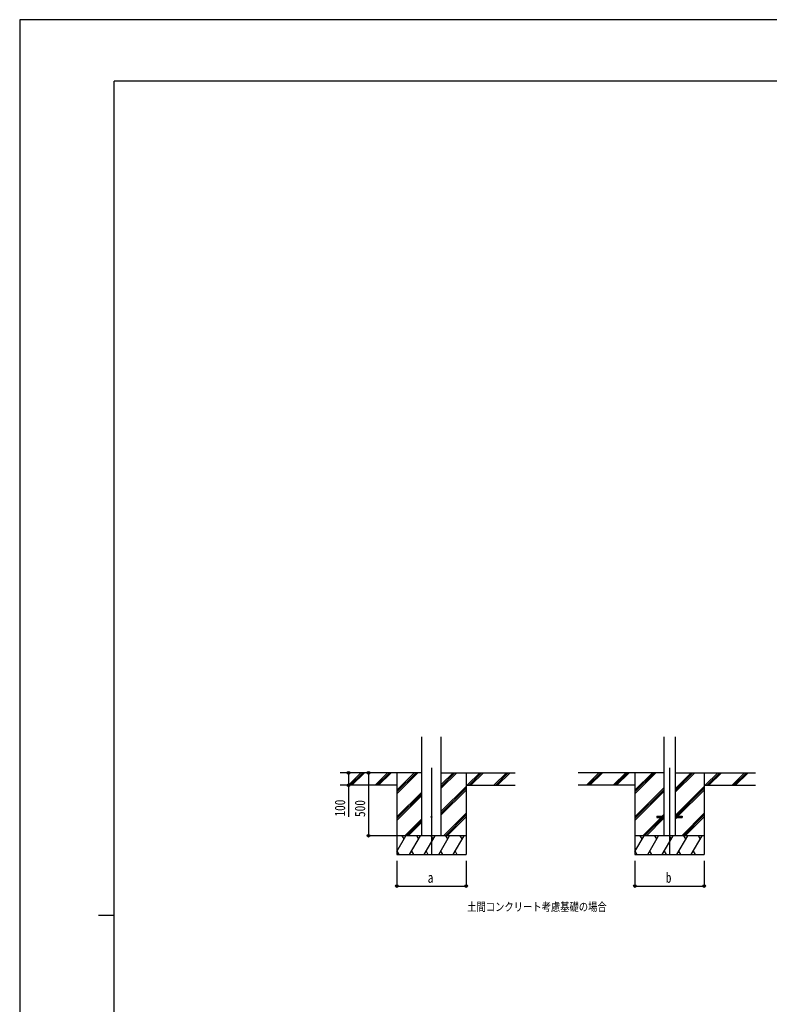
# Model space of a CAD drawing. Units: millimetres, scale not verified. Extents: x -10512 to 10512, y -7425 to 7425.
# Drawn here: x -10512 to -4557, y -396 to 7425 of the extents above; entities that cross this region are included whole.
import ezdxf
from ezdxf.enums import TextEntityAlignment as Align

# ---------------------------------------------------------------- set-up
doc = ezdxf.new("R2010")
doc.units = ezdxf.units.MM
doc.header["$LTSCALE"] = 30
for name, color, linetype in [('0-2_USER1', 3, 'Continuous'), ('0-3_YKK_12', 2, 'Continuous'), ('0-4_YKK_13', 4, 'Continuous'), ('0-5_YKK_A1', 4, 'Continuous'), ('0-6_YKK_D', 6, 'Continuous'), ('0-7_YKK_ZWAK', 7, 'Continuous')]:
    doc.layers.add(name, color=color, linetype=linetype)
doc.styles.add('ＭＳ ゴシック', font='')
doc.styles.get('ＭＳ ゴシック').set_extended_font_data('MS Gothic')

msp = doc.modelspace()

# ---------------------------------------------------------------- linework, layer by layer
at = {"layer": '0-3_YKK_12'}
for p, q in [((-7241.08, 1481.61), (-7241.08, 788.29)), ((-5349.51, 1481.61), (-5349.51, 788.29))]:
    msp.add_line(p, q, dxfattribs=at)
at = {"layer": '0-4_YKK_13'}
for p, q in [((-5449.51, 1097.87), (-5449.51, 1088.87)), ((-5449.51, 1097.87), (-5394.71, 1097.87)), ((-5304.31, 1097.87), (-5249.51, 1097.87)), ((-5249.51, 1097.87), (-5249.51, 1088.87)), ((-5449.51, 1088.87), (-5394.71, 1088.87)), ((-5304.31, 1088.87), (-5249.51, 1088.87))]:
    msp.add_line(p, q, dxfattribs=at)
msp.add_circle((-7241.08, 1093.37), 5, dxfattribs=at)
at = {"layer": '0-5_YKK_A1'}
for p, q in [((-7318.83, 943.37), (-7318.83, 1728.72)), ((-7163.33, 943.37), (-7163.33, 1728.72)), ((-5394.71, 1728.72), (-5394.71, 943.37)), ((-5304.31, 1728.72), (-5304.31, 943.37)), ((-7318.83, 1443.37), (-7967.03, 1443.37)), ((-7900.35, 1344.78), (-7801.75, 1443.37)), ((-7887.61, 1343.37), (-7787.61, 1443.37)), ((-7873.47, 1343.37), (-7773.47, 1443.37)), ((-7688.22, 1344.78), (-7589.62, 1443.37)), ((-7675.48, 1343.37), (-7575.48, 1443.37)), ((-7661.33, 1343.37), (-7561.33, 1443.37)), ((-7516.08, 1443.37), (-7516.08, 793.37)), ((-7516.08, 1276.49), (-7349.2, 1443.37)), ((-7516.08, 1290.63), (-7363.34, 1443.37)), ((-7516.08, 1304.78), (-7377.49, 1443.37)), ((-7163.33, 1320.87), (-7040.83, 1443.37)), ((-7163.33, 1335.02), (-7054.98, 1443.37)), ((-7163.33, 1349.16), (-7069.12, 1443.37)), ((-7163.33, 1443.37), (-6575.46, 1443.37)), ((-6966.08, 1443.37), (-6966.08, 793.37)), ((-6956.99, 1343.37), (-6856.99, 1443.37)), ((-6942.85, 1343.37), (-6842.84, 1443.37)), ((-6928.7, 1343.37), (-6828.7, 1443.37)), ((-6744.85, 1343.37), (-6644.85, 1443.37)), ((-6730.71, 1343.37), (-6630.71, 1443.37)), ((-6716.57, 1343.37), (-6616.57, 1443.37)), ((-5394.71, 1443.37), (-6075.46, 1443.37)), ((-6008.78, 1344.78), (-5910.18, 1443.37)), ((-5996.04, 1343.37), (-5896.04, 1443.37)), ((-5981.9, 1343.37), (-5881.9, 1443.37)), ((-5796.65, 1344.78), (-5698.05, 1443.37)), ((-5783.91, 1343.37), (-5683.91, 1443.37)), ((-5769.76, 1343.37), (-5669.76, 1443.37)), ((-5624.51, 1443.37), (-5624.51, 793.37)), ((-5624.51, 1276.49), (-5457.63, 1443.37)), ((-5624.51, 1290.63), (-5471.77, 1443.37)), ((-5624.51, 1304.78), (-5485.92, 1443.37)), ((-5304.31, 1288.32), (-5149.26, 1443.37)), ((-5304.31, 1302.47), (-5163.41, 1443.37)), ((-5304.31, 1316.61), (-5177.55, 1443.37)), ((-5304.31, 1443.37), (-4666.31, 1443.37)), ((-5074.51, 1443.37), (-5074.51, 793.37)), ((-5065.42, 1343.37), (-4965.42, 1443.37)), ((-5051.27, 1343.37), (-4951.27, 1443.37)), ((-5037.13, 1343.37), (-4937.13, 1443.37)), ((-4853.28, 1343.37), (-4753.28, 1443.37)), ((-4839.14, 1343.37), (-4739.14, 1443.37)), ((-4825, 1343.37), (-4725, 1443.37)), ((-7516.08, 1343.37), (-7967.03, 1343.37)), ((-7163.33, 1137.03), (-6966.08, 1334.28)), ((-6966.08, 1343.37), (-6575.46, 1343.37)), ((-5624.51, 1343.37), (-6075.46, 1343.37)), ((-5304.31, 1104.48), (-5074.51, 1334.28)), ((-5074.51, 1343.37), (-4666.31, 1343.37)), ((-7516.08, 1092.65), (-7318.83, 1289.89)), ((-7516.08, 1078.5), (-7318.83, 1275.75)), ((-7516.08, 1064.36), (-7318.83, 1261.61)), ((-7163.33, 1122.89), (-6966.08, 1320.13)), ((-7163.33, 1108.74), (-6966.08, 1305.99)), ((-5624.51, 1092.65), (-5394.71, 1322.44)), ((-5624.51, 1078.5), (-5394.71, 1308.3)), ((-5624.51, 1064.36), (-5394.71, 1294.16)), ((-5296.78, 1097.87), (-5074.51, 1320.13)), ((-5282.63, 1097.87), (-5074.51, 1305.99)), ((-7144.86, 943.37), (-6966.08, 1122.15)), ((-7130.72, 943.37), (-6966.08, 1108)), ((-5407.15, 1097.87), (-5394.71, 1110.31)), ((-5253.29, 943.37), (-5074.51, 1122.15)), ((-5239.15, 943.37), (-5074.51, 1108)), ((-7453.23, 943.37), (-7318.83, 1077.76)), ((-7439.08, 943.37), (-7318.83, 1063.62)), ((-7424.94, 943.37), (-7318.83, 1049.48)), ((-7116.57, 943.37), (-6966.08, 1093.86)), ((-5561.65, 943.37), (-5416.15, 1088.87)), ((-5547.51, 943.37), (-5402.01, 1088.87)), ((-5533.37, 943.37), (-5394.71, 1082.03)), ((-5304.31, 1076.19), (-5291.63, 1088.87)), ((-5225, 943.37), (-5074.51, 1093.86)), ((-6966.08, 943.37), (-7516.08, 943.37)), ((-7516.08, 817.92), (-7443.65, 943.37)), ((-7458.66, 917.39), (-7473.66, 943.37)), ((-7414.79, 793.37), (-7328.18, 943.37)), ((-7343.19, 917.39), (-7358.19, 943.37)), ((-7299.32, 793.37), (-7212.71, 943.37)), ((-7227.72, 917.39), (-7242.72, 943.37)), ((-7183.85, 793.37), (-7097.24, 943.37)), ((-7112.25, 917.39), (-7127.25, 943.37)), ((-7068.38, 793.37), (-6981.77, 943.37)), ((-6996.77, 917.39), (-7011.78, 943.37)), ((-5074.51, 943.37), (-5624.51, 943.37)), ((-5624.51, 817.92), (-5552.08, 943.37)), ((-5567.09, 917.39), (-5582.09, 943.37)), ((-5523.22, 793.37), (-5436.61, 943.37)), ((-5451.61, 917.39), (-5466.62, 943.37)), ((-5407.75, 793.37), (-5321.14, 943.37)), ((-5336.15, 917.39), (-5351.15, 943.37)), ((-5292.28, 793.37), (-5205.67, 943.37)), ((-5220.68, 917.39), (-5235.68, 943.37)), ((-5176.81, 793.37), (-5090.2, 943.37)), ((-5105.2, 917.39), (-5120.21, 943.37)), ((-7516.08, 793.37), (-6966.08, 793.37)), ((-7515.26, 819.35), (-7500.26, 793.37)), ((-7399.79, 819.35), (-7384.79, 793.37)), ((-7284.32, 819.35), (-7269.32, 793.37)), ((-7168.85, 819.35), (-7153.85, 793.37)), ((-7053.38, 819.35), (-7038.38, 793.37)), ((-5624.51, 793.37), (-5074.51, 793.37)), ((-5623.69, 819.35), (-5608.69, 793.37)), ((-5508.22, 819.35), (-5493.22, 793.37)), ((-5392.75, 819.35), (-5377.75, 793.37)), ((-5277.28, 819.35), (-5262.28, 793.37)), ((-5161.81, 819.35), (-5146.81, 793.37))]:
    msp.add_line(p, q, dxfattribs=at)
at = {"layer": '0-6_YKK_D'}
for p, q in [((-7741.14, 1443.37), (-7741.14, 943.37)), ((-7517.08, 943.37), (-7742.14, 943.37)), ((-7516.08, 743.37), (-7516.08, 542.37)), ((-6966.08, 743.37), (-6966.08, 542.37)), ((-5624.51, 743.37), (-5624.51, 542.37)), ((-5074.51, 743.37), (-5074.51, 542.37)), ((-7516.08, 543.37), (-6966.08, 543.37)), ((-5624.51, 543.37), (-5074.51, 543.37))]:
    msp.add_line(p, q, dxfattribs=at)
msp.add_lwpolyline([(-7900.42, 1443.37), (-7900.42, 1343.37), (-7900.42, 1093.54)], dxfattribs=at)
for centre in [(-7900.42, 1443.37), (-7741.14, 1443.37), (-7900.42, 1343.37), (-7741.14, 943.37), (-7516.08, 543.37), (-6966.08, 543.37), (-5624.51, 543.37), (-5074.51, 543.37)]:
    msp.add_circle(centre, 10.62, dxfattribs=at)
at = {"layer": '0-7_YKK_ZWAK'}
for p, q in [((9737.55, 6937.5), (-9762.45, 6937.5)), ((-9762.45, -6312.5), (-9762.45, 6937.5)), ((-9887.45, 312.5), (-9762.45, 312.5))]:
    msp.add_line(p, q, dxfattribs=at)
msp.add_lwpolyline([(-10512.5, -7425), (10512.5, -7425), (10512.5, 7425), (-10512.5, 7425)], close=True, dxfattribs=at)

# ---------------------------------------------------------------- texts
at = {"layer": '0-2_USER1', "style": 'ＭＳ ゴシック', "width": 0.8}
msp.add_text('土間コンクリート考慮基礎の場合', height=65.98, dxfattribs=at).set_placement((-6957.21, 324.52), align=Align.BOTTOM_LEFT)
at = {"layer": '0-6_YKK_D', "style": 'ＭＳ ゴシック', "width": 0.8}
for s, p in [('100', (-7902.09, 1095.21)), ('500', (-7742.81, 1091.37))]:
    msp.add_text(s, height=82.48, rotation=90, dxfattribs=at).set_placement(p, align=Align.BOTTOM_LEFT)
for s, p in [('a', (-7271.08, 544.17)), ('b', (-5379.51, 544.17))]:
    msp.add_text(s, height=82.48, dxfattribs=at).set_placement(p, align=Align.BOTTOM_LEFT)

doc.saveas('drawing.dxf')
